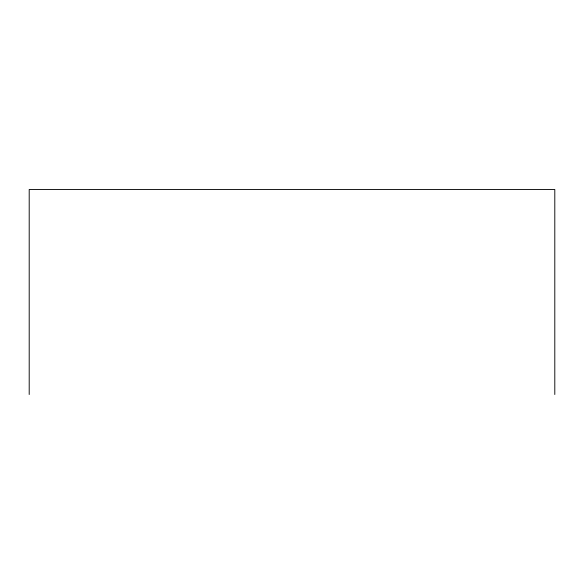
<?xml version="1.0" encoding="UTF-8"?>
<svg xmlns="http://www.w3.org/2000/svg" width="584" height="584" viewBox="0 0 584 584"><rect width="100%" height="100%" fill="white"/><g stroke="black" fill="none" stroke-linecap="round" stroke-linejoin="round"><path stroke-width="0.88" d="M554.8 394.507L554.8 189.493L29.2 189.493L29.2 394.507"/></g></svg>
